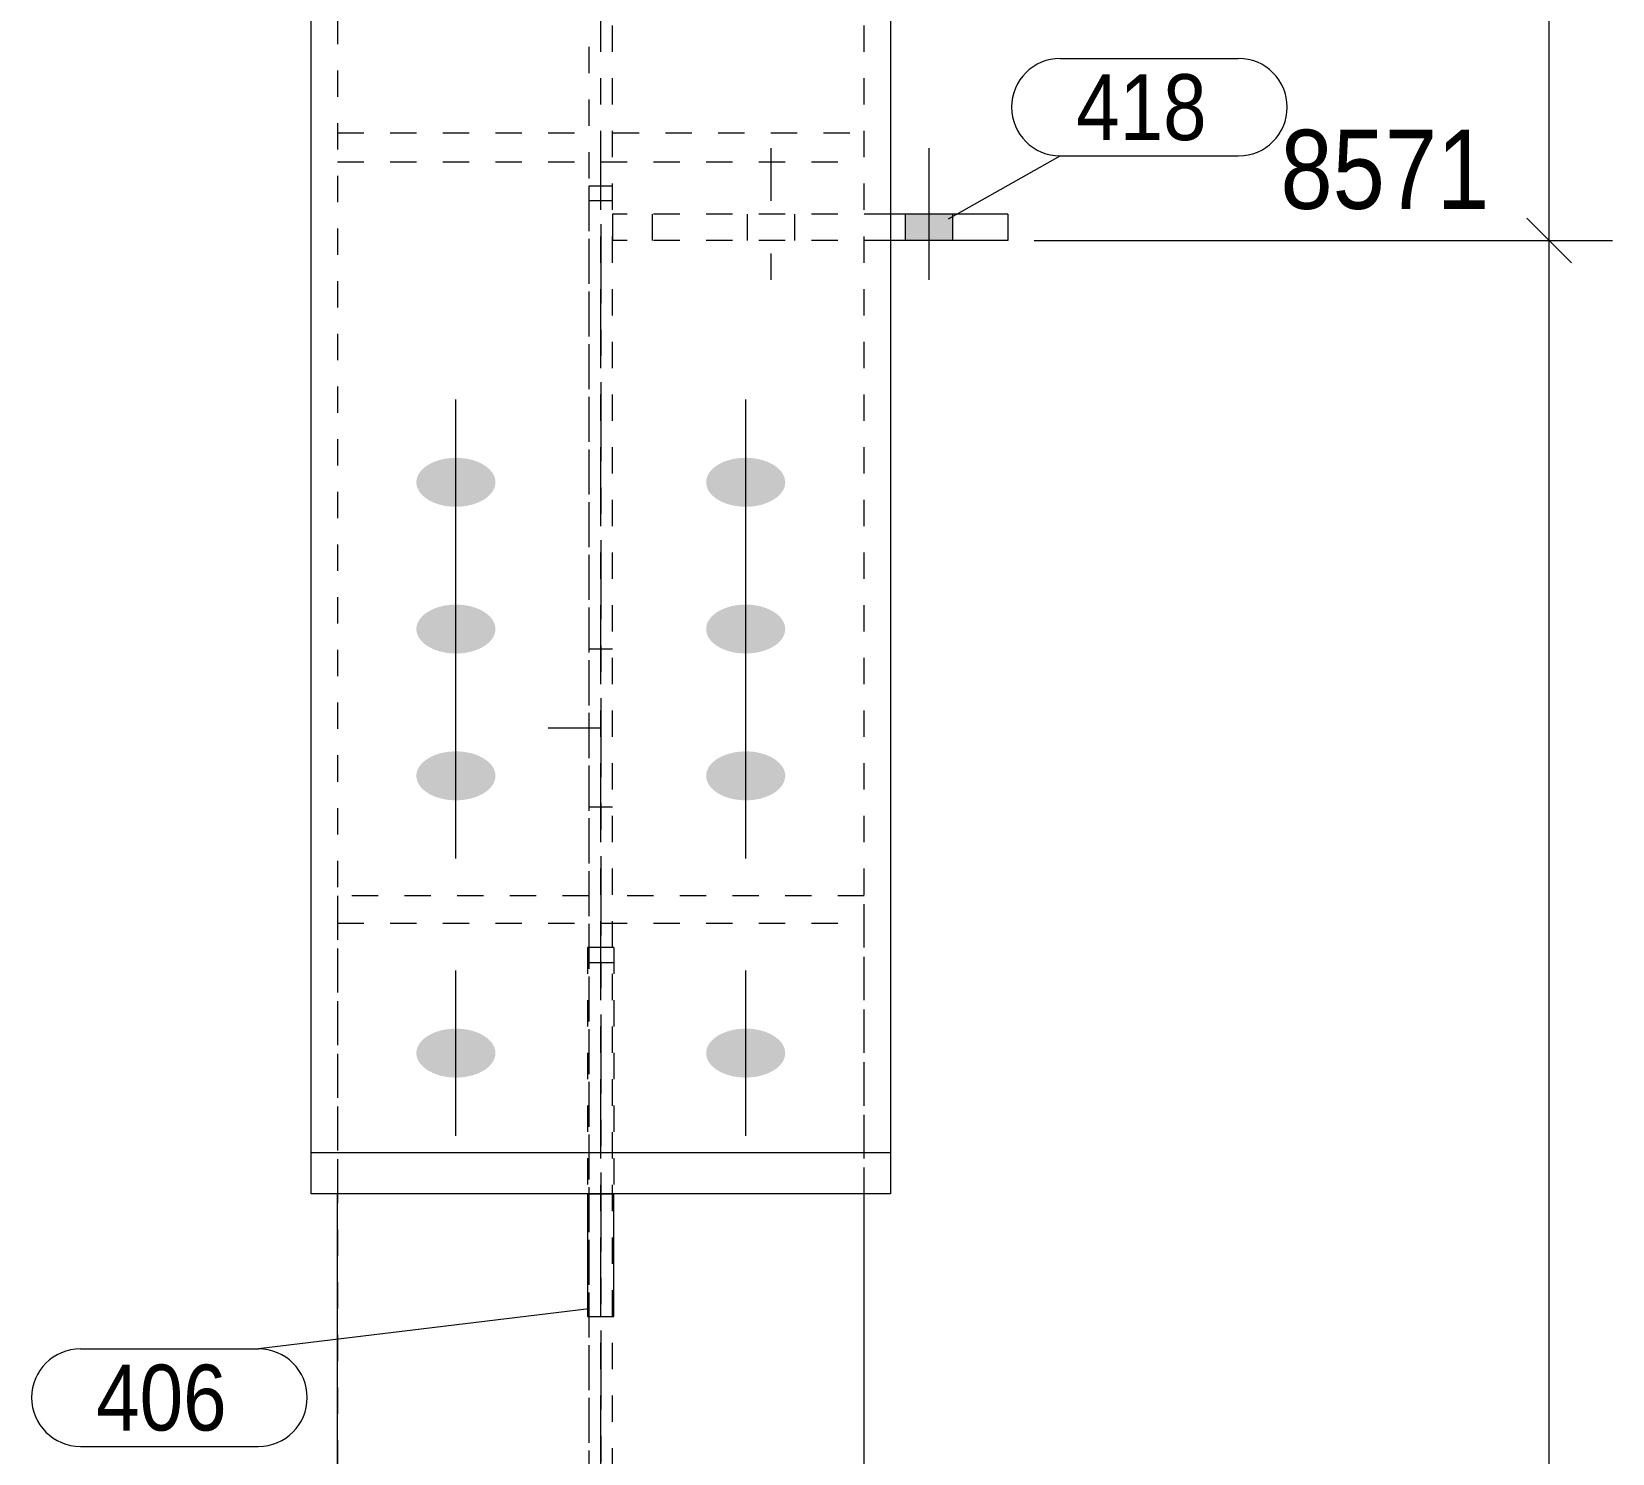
# Model space of a CAD drawing. Header units: millimetres. Extents: x 2 to 579, y 1 to 825.
# Drawn here: x 62.8 to 122.8, y 616.9 to 670.9 of the extents above; entities that cross this region are included whole.
import ezdxf

# ---------------------------------------------------------------- set-up
doc = ezdxf.new("R2010")
doc.units = ezdxf.units.MM
for name, pattern in [('XKITLINE00', [0]), ('XKITLINE01', [4, 1, -1, 1, -1]), ('XKITLINE02', [4, 2, -2]), ('XKITLINE03', [6, 3, -1, 1, -1])]:
    doc.linetypes.add(name, pattern=pattern)
for name, color, linetype, lineweight in [('Bolt', 3, 'Continuous', 0), ('Dimensions', 7, 'Continuous', 0), ('Part', 2, 'Continuous', 0), ('PartMark', 7, 'Continuous', 0)]:
    doc.layers.add(name, color=color, linetype=linetype, lineweight=lineweight)
doc.styles.add('ARIAL', font='ARIAL.TTF')

# ---------------------------------------------------------------- blocks, each defined once
blk = doc.blocks.new('*A26')
at = {"layer": 'Bolt', "color": 3, "linetype": 'XKITLINE02', "lineweight": 0}
for p, q in [((84, 647.464), (84.9, 647.464)), ((82.45, 644.464), (86.45, 644.464)), ((84, 641.464), (84.9, 641.464))]:
    blk.add_line(p, q, dxfattribs=at)
blk = doc.blocks.new('*A27')
at = {"layer": 'Bolt'}
for points in [[(78.913, 652.857), (78.876, 652.857), (78.84, 652.859), (78.803, 652.861), (78.766, 652.863), (78.73, 652.866), (78.694, 652.87), (78.657, 652.874), (78.621, 652.879), (78.586, 652.884), (78.55, 652.89), (78.515, 652.896), (78.479, 652.903), (78.445, 652.911), (78.41, 652.919), (78.376, 652.927), (78.342, 652.936), (78.309, 652.946), (78.276, 652.956), (78.243, 652.966), (78.211, 652.977), (78.179, 652.988), (78.148, 653), (78.117, 653.013), (78.086, 653.026), (78.056, 653.039), (78.027, 653.053), (77.998, 653.067), (77.97, 653.082), (77.943, 653.097), (77.916, 653.112), (77.889, 653.128), (77.864, 653.145), (77.839, 653.161), (77.814, 653.178), (77.79, 653.196), (77.767, 653.214), (77.745, 653.232), (77.724, 653.25), (77.703, 653.269), (77.683, 653.288), (77.663, 653.308), (77.645, 653.327), (77.627, 653.347), (77.61, 653.367), (77.594, 653.388), (77.579, 653.409), (77.564, 653.43), (77.551, 653.451), (77.538, 653.472), (77.526, 653.494), (77.515, 653.515), (77.504, 653.537), (77.495, 653.559), (77.486, 653.582), (77.479, 653.604), (77.472, 653.626), (77.466, 653.649), (77.461, 653.671), (77.457, 653.694), (77.454, 653.717), (77.452, 653.739), (77.45, 653.762), (77.45, 653.785), (77.45, 653.808), (77.452, 653.831), (77.454, 653.853), (77.457, 653.876), (77.461, 653.899), (77.466, 653.921), (77.472, 653.944), (77.479, 653.966), (77.486, 653.988), (77.495, 654.011), (77.504, 654.033), (77.515, 654.055), (77.526, 654.076), (77.538, 654.098), (77.551, 654.119), (77.564, 654.14), (77.579, 654.161), (77.594, 654.182), (77.61, 654.203), (77.627, 654.223), (77.645, 654.243), (77.663, 654.262), (77.683, 654.282), (77.703, 654.301), (77.724, 654.32), (77.745, 654.338), (77.767, 654.356), (77.79, 654.374), (77.814, 654.392), (77.839, 654.409), (77.864, 654.425), (77.889, 654.442), (77.916, 654.458), (77.943, 654.473), (77.97, 654.488), (77.998, 654.503), (78.027, 654.517), (78.056, 654.531), (78.086, 654.544), (78.117, 654.557), (78.148, 654.57), (78.179, 654.582), (78.211, 654.593), (78.243, 654.604), (78.276, 654.615), (78.309, 654.625), (78.342, 654.634), (78.376, 654.643), (78.41, 654.651), (78.445, 654.659), (78.479, 654.667), (78.515, 654.674), (78.55, 654.68), (78.586, 654.686), (78.621, 654.691), (78.657, 654.696), (78.694, 654.7), (78.73, 654.704), (78.766, 654.707), (78.803, 654.709), (78.84, 654.711), (78.876, 654.713), (78.913, 654.713), (78.95, 654.714), (78.987, 654.713), (79.024, 654.713), (79.06, 654.711), (79.097, 654.709), (79.134, 654.707), (79.17, 654.704), (79.206, 654.7), (79.243, 654.696), (79.279, 654.691), (79.314, 654.686), (79.35, 654.68), (79.385, 654.674), (79.421, 654.667), (79.455, 654.659), (79.49, 654.651), (79.524, 654.643), (79.558, 654.634), (79.591, 654.625), (79.624, 654.615), (79.657, 654.604), (79.689, 654.593), (79.721, 654.582), (79.752, 654.57), (79.783, 654.557), (79.814, 654.544), (79.844, 654.531), (79.873, 654.517), (79.902, 654.503), (79.93, 654.488), (79.957, 654.473), (79.984, 654.458), (80.011, 654.442), (80.036, 654.425), (80.061, 654.409), (80.086, 654.392), (80.11, 654.374), (80.133, 654.356), (80.155, 654.338), (80.176, 654.32), (80.197, 654.301), (80.217, 654.282), (80.237, 654.262), (80.255, 654.243), (80.273, 654.223), (80.29, 654.203), (80.306, 654.182), (80.321, 654.161), (80.336, 654.14), (80.349, 654.119), (80.362, 654.098), (80.374, 654.076), (80.385, 654.055), (80.396, 654.033), (80.405, 654.011), (80.414, 653.988), (80.421, 653.966), (80.428, 653.944), (80.434, 653.921), (80.439, 653.899), (80.443, 653.876), (80.446, 653.853), (80.448, 653.831), (80.45, 653.808), (80.45, 653.785), (80.45, 653.762), (80.448, 653.739), (80.446, 653.717), (80.443, 653.694), (80.439, 653.671), (80.434, 653.649), (80.428, 653.626), (80.421, 653.604), (80.414, 653.582), (80.405, 653.559), (80.396, 653.537), (80.385, 653.515), (80.374, 653.494), (80.362, 653.472), (80.349, 653.451), (80.336, 653.43), (80.321, 653.409), (80.306, 653.388), (80.29, 653.367), (80.273, 653.347), (80.255, 653.327), (80.237, 653.308), (80.217, 653.288), (80.197, 653.269), (80.176, 653.25), (80.155, 653.232), (80.133, 653.214), (80.11, 653.196), (80.086, 653.178), (80.061, 653.161), (80.036, 653.145), (80.011, 653.128), (79.984, 653.112), (79.957, 653.097), (79.93, 653.082), (79.902, 653.067), (79.873, 653.053), (79.844, 653.039), (79.814, 653.026), (79.783, 653.013), (79.752, 653), (79.721, 652.988), (79.689, 652.977), (79.657, 652.966), (79.624, 652.956), (79.591, 652.946), (79.558, 652.936), (79.524, 652.927), (79.49, 652.919), (79.455, 652.911), (79.421, 652.903), (79.385, 652.896), (79.35, 652.89), (79.314, 652.884), (79.279, 652.879), (79.243, 652.874), (79.206, 652.87), (79.17, 652.866), (79.134, 652.863), (79.097, 652.861), (79.06, 652.859), (79.024, 652.857), (78.987, 652.857), (78.95, 652.856)], [(89.913, 652.857), (89.876, 652.857), (89.84, 652.859), (89.803, 652.861), (89.766, 652.863), (89.73, 652.866), (89.694, 652.87), (89.657, 652.874), (89.621, 652.879), (89.586, 652.884), (89.55, 652.89), (89.515, 652.896), (89.479, 652.903), (89.445, 652.911), (89.41, 652.919), (89.376, 652.927), (89.342, 652.936), (89.309, 652.946), (89.276, 652.956), (89.243, 652.966), (89.211, 652.977), (89.179, 652.988), (89.148, 653), (89.117, 653.013), (89.086, 653.026), (89.056, 653.039), (89.027, 653.053), (88.998, 653.067), (88.97, 653.082), (88.943, 653.097), (88.916, 653.112), (88.889, 653.128), (88.864, 653.145), (88.839, 653.161), (88.814, 653.178), (88.79, 653.196), (88.767, 653.214), (88.745, 653.232), (88.724, 653.25), (88.703, 653.269), (88.683, 653.288), (88.663, 653.308), (88.645, 653.327), (88.627, 653.347), (88.61, 653.367), (88.594, 653.388), (88.579, 653.409), (88.564, 653.43), (88.551, 653.451), (88.538, 653.472), (88.526, 653.494), (88.515, 653.515), (88.504, 653.537), (88.495, 653.559), (88.486, 653.582), (88.479, 653.604), (88.472, 653.626), (88.466, 653.649), (88.461, 653.671), (88.457, 653.694), (88.454, 653.717), (88.452, 653.739), (88.45, 653.762), (88.45, 653.785), (88.45, 653.808), (88.452, 653.831), (88.454, 653.853), (88.457, 653.876), (88.461, 653.899), (88.466, 653.921), (88.472, 653.944), (88.479, 653.966), (88.486, 653.988), (88.495, 654.011), (88.504, 654.033), (88.515, 654.055), (88.526, 654.076), (88.538, 654.098), (88.551, 654.119), (88.564, 654.14), (88.579, 654.161), (88.594, 654.182), (88.61, 654.203), (88.627, 654.223), (88.645, 654.243), (88.663, 654.262), (88.683, 654.282), (88.703, 654.301), (88.724, 654.32), (88.745, 654.338), (88.767, 654.356), (88.79, 654.374), (88.814, 654.392), (88.839, 654.409), (88.864, 654.425), (88.889, 654.442), (88.916, 654.458), (88.943, 654.473), (88.97, 654.488), (88.998, 654.503), (89.027, 654.517), (89.056, 654.531), (89.086, 654.544), (89.117, 654.557), (89.148, 654.57), (89.179, 654.582), (89.211, 654.593), (89.243, 654.604), (89.276, 654.615), (89.309, 654.625), (89.342, 654.634), (89.376, 654.643), (89.41, 654.651), (89.445, 654.659), (89.479, 654.667), (89.515, 654.674), (89.55, 654.68), (89.586, 654.686), (89.621, 654.691), (89.657, 654.696), (89.694, 654.7), (89.73, 654.704), (89.766, 654.707), (89.803, 654.709), (89.84, 654.711), (89.876, 654.713), (89.913, 654.713), (89.95, 654.714), (89.987, 654.713), (90.024, 654.713), (90.06, 654.711), (90.097, 654.709), (90.134, 654.707), (90.17, 654.704), (90.206, 654.7), (90.243, 654.696), (90.279, 654.691), (90.314, 654.686), (90.35, 654.68), (90.385, 654.674), (90.421, 654.667), (90.455, 654.659), (90.49, 654.651), (90.524, 654.643), (90.558, 654.634), (90.591, 654.625), (90.624, 654.615), (90.657, 654.604), (90.689, 654.593), (90.721, 654.582), (90.752, 654.57), (90.783, 654.557), (90.814, 654.544), (90.844, 654.531), (90.873, 654.517), (90.902, 654.503), (90.93, 654.488), (90.957, 654.473), (90.984, 654.458), (91.011, 654.442), (91.036, 654.425), (91.061, 654.409), (91.086, 654.392), (91.11, 654.374), (91.133, 654.356), (91.155, 654.338), (91.176, 654.32), (91.197, 654.301), (91.217, 654.282), (91.237, 654.262), (91.255, 654.243), (91.273, 654.223), (91.29, 654.203), (91.306, 654.182), (91.321, 654.161), (91.336, 654.14), (91.349, 654.119), (91.362, 654.098), (91.374, 654.076), (91.385, 654.055), (91.396, 654.033), (91.405, 654.011), (91.414, 653.988), (91.421, 653.966), (91.428, 653.944), (91.434, 653.921), (91.439, 653.899), (91.443, 653.876), (91.446, 653.853), (91.448, 653.831), (91.45, 653.808), (91.45, 653.785), (91.45, 653.762), (91.448, 653.739), (91.446, 653.717), (91.443, 653.694), (91.439, 653.671), (91.434, 653.649), (91.428, 653.626), (91.421, 653.604), (91.414, 653.582), (91.405, 653.559), (91.396, 653.537), (91.385, 653.515), (91.374, 653.494), (91.362, 653.472), (91.349, 653.451), (91.336, 653.43), (91.321, 653.409), (91.306, 653.388), (91.29, 653.367), (91.273, 653.347), (91.255, 653.327), (91.237, 653.308), (91.217, 653.288), (91.197, 653.269), (91.176, 653.25), (91.155, 653.232), (91.133, 653.214), (91.11, 653.196), (91.086, 653.178), (91.061, 653.161), (91.036, 653.145), (91.011, 653.128), (90.984, 653.112), (90.957, 653.097), (90.93, 653.082), (90.902, 653.067), (90.873, 653.053), (90.844, 653.039), (90.814, 653.026), (90.783, 653.013), (90.752, 653), (90.721, 652.988), (90.689, 652.977), (90.657, 652.966), (90.624, 652.956), (90.591, 652.946), (90.558, 652.936), (90.524, 652.927), (90.49, 652.919), (90.455, 652.911), (90.421, 652.903), (90.385, 652.896), (90.35, 652.89), (90.314, 652.884), (90.279, 652.879), (90.243, 652.874), (90.206, 652.87), (90.17, 652.866), (90.134, 652.863), (90.097, 652.861), (90.06, 652.859), (90.024, 652.857), (89.987, 652.857), (89.95, 652.856)], [(78.913, 647.285), (78.876, 647.286), (78.84, 647.287), (78.803, 647.289), (78.766, 647.291), (78.73, 647.295), (78.694, 647.298), (78.657, 647.302), (78.621, 647.307), (78.586, 647.312), (78.55, 647.318), (78.515, 647.324), (78.479, 647.331), (78.445, 647.339), (78.41, 647.347), (78.376, 647.355), (78.342, 647.364), (78.309, 647.374), (78.276, 647.384), (78.243, 647.394), (78.211, 647.405), (78.179, 647.417), (78.148, 647.429), (78.117, 647.441), (78.086, 647.454), (78.056, 647.467), (78.027, 647.481), (77.998, 647.495), (77.97, 647.51), (77.943, 647.525), (77.916, 647.541), (77.889, 647.556), (77.864, 647.573), (77.839, 647.59), (77.814, 647.607), (77.79, 647.624), (77.767, 647.642), (77.745, 647.66), (77.724, 647.678), (77.703, 647.697), (77.683, 647.716), (77.663, 647.736), (77.645, 647.755), (77.627, 647.775), (77.61, 647.796), (77.594, 647.816), (77.579, 647.837), (77.564, 647.858), (77.551, 647.879), (77.538, 647.9), (77.526, 647.922), (77.515, 647.944), (77.504, 647.965), (77.495, 647.988), (77.486, 648.01), (77.479, 648.032), (77.472, 648.054), (77.466, 648.077), (77.461, 648.099), (77.457, 648.122), (77.454, 648.145), (77.452, 648.168), (77.45, 648.19), (77.45, 648.213), (77.45, 648.236), (77.452, 648.259), (77.454, 648.281), (77.457, 648.304), (77.461, 648.327), (77.466, 648.349), (77.472, 648.372), (77.479, 648.394), (77.486, 648.417), (77.495, 648.439), (77.504, 648.461), (77.515, 648.483), (77.526, 648.504), (77.538, 648.526), (77.551, 648.547), (77.564, 648.569), (77.579, 648.589), (77.594, 648.61), (77.61, 648.631), (77.627, 648.651), (77.645, 648.671), (77.663, 648.691), (77.683, 648.71), (77.703, 648.729), (77.724, 648.748), (77.745, 648.766), (77.767, 648.784), (77.79, 648.802), (77.814, 648.82), (77.839, 648.837), (77.864, 648.853), (77.889, 648.87), (77.916, 648.886), (77.943, 648.901), (77.97, 648.916), (77.998, 648.931), (78.027, 648.945), (78.056, 648.959), (78.086, 648.972), (78.117, 648.985), (78.148, 648.998), (78.179, 649.01), (78.211, 649.021), (78.243, 649.032), (78.276, 649.043), (78.309, 649.053), (78.342, 649.062), (78.376, 649.071), (78.41, 649.08), (78.445, 649.088), (78.479, 649.095), (78.515, 649.102), (78.55, 649.108), (78.586, 649.114), (78.621, 649.119), (78.657, 649.124), (78.694, 649.128), (78.73, 649.132), (78.766, 649.135), (78.803, 649.137), (78.84, 649.139), (78.876, 649.141), (78.913, 649.142), (78.95, 649.142), (78.987, 649.142), (79.024, 649.141), (79.06, 649.139), (79.097, 649.137), (79.134, 649.135), (79.17, 649.132), (79.206, 649.128), (79.243, 649.124), (79.279, 649.119), (79.314, 649.114), (79.35, 649.108), (79.385, 649.102), (79.421, 649.095), (79.455, 649.088), (79.49, 649.08), (79.524, 649.071), (79.558, 649.062), (79.591, 649.053), (79.624, 649.043), (79.657, 649.032), (79.689, 649.021), (79.721, 649.01), (79.752, 648.998), (79.783, 648.985), (79.814, 648.972), (79.844, 648.959), (79.873, 648.945), (79.902, 648.931), (79.93, 648.916), (79.957, 648.901), (79.984, 648.886), (80.011, 648.87), (80.036, 648.853), (80.061, 648.837), (80.086, 648.82), (80.11, 648.802), (80.133, 648.784), (80.155, 648.766), (80.176, 648.748), (80.197, 648.729), (80.217, 648.71), (80.237, 648.691), (80.255, 648.671), (80.273, 648.651), (80.29, 648.631), (80.306, 648.61), (80.321, 648.589), (80.336, 648.569), (80.349, 648.547), (80.362, 648.526), (80.374, 648.504), (80.385, 648.483), (80.396, 648.461), (80.405, 648.439), (80.414, 648.417), (80.421, 648.394), (80.428, 648.372), (80.434, 648.349), (80.439, 648.327), (80.443, 648.304), (80.446, 648.281), (80.448, 648.259), (80.45, 648.236), (80.45, 648.213), (80.45, 648.19), (80.448, 648.168), (80.446, 648.145), (80.443, 648.122), (80.439, 648.099), (80.434, 648.077), (80.428, 648.054), (80.421, 648.032), (80.414, 648.01), (80.405, 647.988), (80.396, 647.965), (80.385, 647.944), (80.374, 647.922), (80.362, 647.9), (80.349, 647.879), (80.336, 647.858), (80.321, 647.837), (80.306, 647.816), (80.29, 647.796), (80.273, 647.775), (80.255, 647.755), (80.237, 647.736), (80.217, 647.716), (80.197, 647.697), (80.176, 647.678), (80.155, 647.66), (80.133, 647.642), (80.11, 647.624), (80.086, 647.607), (80.061, 647.59), (80.036, 647.573), (80.011, 647.556), (79.984, 647.541), (79.957, 647.525), (79.93, 647.51), (79.902, 647.495), (79.873, 647.481), (79.844, 647.467), (79.814, 647.454), (79.783, 647.441), (79.752, 647.429), (79.721, 647.417), (79.689, 647.405), (79.657, 647.394), (79.624, 647.384), (79.591, 647.374), (79.558, 647.364), (79.524, 647.355), (79.49, 647.347), (79.455, 647.339), (79.421, 647.331), (79.385, 647.324), (79.35, 647.318), (79.314, 647.312), (79.279, 647.307), (79.243, 647.302), (79.206, 647.298), (79.17, 647.295), (79.134, 647.291), (79.097, 647.289), (79.06, 647.287), (79.024, 647.286), (78.987, 647.285), (78.95, 647.284)], [(89.913, 647.285), (89.876, 647.286), (89.84, 647.287), (89.803, 647.289), (89.766, 647.291), (89.73, 647.295), (89.694, 647.298), (89.657, 647.302), (89.621, 647.307), (89.586, 647.312), (89.55, 647.318), (89.515, 647.324), (89.479, 647.331), (89.445, 647.339), (89.41, 647.347), (89.376, 647.355), (89.342, 647.364), (89.309, 647.374), (89.276, 647.384), (89.243, 647.394), (89.211, 647.405), (89.179, 647.417), (89.148, 647.429), (89.117, 647.441), (89.086, 647.454), (89.056, 647.467), (89.027, 647.481), (88.998, 647.495), (88.97, 647.51), (88.943, 647.525), (88.916, 647.541), (88.889, 647.556), (88.864, 647.573), (88.839, 647.59), (88.814, 647.607), (88.79, 647.624), (88.767, 647.642), (88.745, 647.66), (88.724, 647.678), (88.703, 647.697), (88.683, 647.716), (88.663, 647.736), (88.645, 647.755), (88.627, 647.775), (88.61, 647.796), (88.594, 647.816), (88.579, 647.837), (88.564, 647.858), (88.551, 647.879), (88.538, 647.9), (88.526, 647.922), (88.515, 647.944), (88.504, 647.965), (88.495, 647.988), (88.486, 648.01), (88.479, 648.032), (88.472, 648.054), (88.466, 648.077), (88.461, 648.099), (88.457, 648.122), (88.454, 648.145), (88.452, 648.168), (88.45, 648.19), (88.45, 648.213), (88.45, 648.236), (88.452, 648.259), (88.454, 648.281), (88.457, 648.304), (88.461, 648.327), (88.466, 648.349), (88.472, 648.372), (88.479, 648.394), (88.486, 648.417), (88.495, 648.439), (88.504, 648.461), (88.515, 648.483), (88.526, 648.504), (88.538, 648.526), (88.551, 648.547), (88.564, 648.569), (88.579, 648.589), (88.594, 648.61), (88.61, 648.631), (88.627, 648.651), (88.645, 648.671), (88.663, 648.691), (88.683, 648.71), (88.703, 648.729), (88.724, 648.748), (88.745, 648.766), (88.767, 648.784), (88.79, 648.802), (88.814, 648.82), (88.839, 648.837), (88.864, 648.853), (88.889, 648.87), (88.916, 648.886), (88.943, 648.901), (88.97, 648.916), (88.998, 648.931), (89.027, 648.945), (89.056, 648.959), (89.086, 648.972), (89.117, 648.985), (89.148, 648.998), (89.179, 649.01), (89.211, 649.021), (89.243, 649.032), (89.276, 649.043), (89.309, 649.053), (89.342, 649.062), (89.376, 649.071), (89.41, 649.08), (89.445, 649.088), (89.479, 649.095), (89.515, 649.102), (89.55, 649.108), (89.586, 649.114), (89.621, 649.119), (89.657, 649.124), (89.694, 649.128), (89.73, 649.132), (89.766, 649.135), (89.803, 649.137), (89.84, 649.139), (89.876, 649.141), (89.913, 649.142), (89.95, 649.142), (89.987, 649.142), (90.024, 649.141), (90.06, 649.139), (90.097, 649.137), (90.134, 649.135), (90.17, 649.132), (90.206, 649.128), (90.243, 649.124), (90.279, 649.119), (90.314, 649.114), (90.35, 649.108), (90.385, 649.102), (90.421, 649.095), (90.455, 649.088), (90.49, 649.08), (90.524, 649.071), (90.558, 649.062), (90.591, 649.053), (90.624, 649.043), (90.657, 649.032), (90.689, 649.021), (90.721, 649.01), (90.752, 648.998), (90.783, 648.985), (90.814, 648.972), (90.844, 648.959), (90.873, 648.945), (90.902, 648.931), (90.93, 648.916), (90.957, 648.901), (90.984, 648.886), (91.011, 648.87), (91.036, 648.853), (91.061, 648.837), (91.086, 648.82), (91.11, 648.802), (91.133, 648.784), (91.155, 648.766), (91.176, 648.748), (91.197, 648.729), (91.217, 648.71), (91.237, 648.691), (91.255, 648.671), (91.273, 648.651), (91.29, 648.631), (91.306, 648.61), (91.321, 648.589), (91.336, 648.569), (91.349, 648.547), (91.362, 648.526), (91.374, 648.504), (91.385, 648.483), (91.396, 648.461), (91.405, 648.439), (91.414, 648.417), (91.421, 648.394), (91.428, 648.372), (91.434, 648.349), (91.439, 648.327), (91.443, 648.304), (91.446, 648.281), (91.448, 648.259), (91.45, 648.236), (91.45, 648.213), (91.45, 648.19), (91.448, 648.168), (91.446, 648.145), (91.443, 648.122), (91.439, 648.099), (91.434, 648.077), (91.428, 648.054), (91.421, 648.032), (91.414, 648.01), (91.405, 647.988), (91.396, 647.965), (91.385, 647.944), (91.374, 647.922), (91.362, 647.9), (91.349, 647.879), (91.336, 647.858), (91.321, 647.837), (91.306, 647.816), (91.29, 647.796), (91.273, 647.775), (91.255, 647.755), (91.237, 647.736), (91.217, 647.716), (91.197, 647.697), (91.176, 647.678), (91.155, 647.66), (91.133, 647.642), (91.11, 647.624), (91.086, 647.607), (91.061, 647.59), (91.036, 647.573), (91.011, 647.556), (90.984, 647.541), (90.957, 647.525), (90.93, 647.51), (90.902, 647.495), (90.873, 647.481), (90.844, 647.467), (90.814, 647.454), (90.783, 647.441), (90.752, 647.429), (90.721, 647.417), (90.689, 647.405), (90.657, 647.394), (90.624, 647.384), (90.591, 647.374), (90.558, 647.364), (90.524, 647.355), (90.49, 647.347), (90.455, 647.339), (90.421, 647.331), (90.385, 647.324), (90.35, 647.318), (90.314, 647.312), (90.279, 647.307), (90.243, 647.302), (90.206, 647.298), (90.17, 647.295), (90.134, 647.291), (90.097, 647.289), (90.06, 647.287), (90.024, 647.286), (89.987, 647.285), (89.95, 647.284)], [(78.913, 641.713), (78.876, 641.714), (78.84, 641.715), (78.803, 641.717), (78.766, 641.72), (78.73, 641.723), (78.694, 641.726), (78.657, 641.73), (78.621, 641.735), (78.586, 641.74), (78.55, 641.746), (78.515, 641.753), (78.479, 641.759), (78.445, 641.767), (78.41, 641.775), (78.376, 641.783), (78.342, 641.792), (78.309, 641.802), (78.276, 641.812), (78.243, 641.822), (78.211, 641.833), (78.179, 641.845), (78.148, 641.857), (78.117, 641.869), (78.086, 641.882), (78.056, 641.895), (78.027, 641.909), (77.998, 641.923), (77.97, 641.938), (77.943, 641.953), (77.916, 641.969), (77.889, 641.985), (77.864, 642.001), (77.839, 642.018), (77.814, 642.035), (77.79, 642.052), (77.767, 642.07), (77.745, 642.088), (77.724, 642.107), (77.703, 642.125), (77.683, 642.144), (77.663, 642.164), (77.645, 642.184), (77.627, 642.204), (77.61, 642.224), (77.594, 642.244), (77.579, 642.265), (77.564, 642.286), (77.551, 642.307), (77.538, 642.328), (77.526, 642.35), (77.515, 642.372), (77.504, 642.394), (77.495, 642.416), (77.486, 642.438), (77.479, 642.46), (77.472, 642.483), (77.466, 642.505), (77.461, 642.528), (77.457, 642.55), (77.454, 642.573), (77.452, 642.596), (77.45, 642.618), (77.45, 642.641), (77.45, 642.664), (77.452, 642.687), (77.454, 642.71), (77.457, 642.732), (77.461, 642.755), (77.466, 642.778), (77.472, 642.8), (77.479, 642.822), (77.486, 642.845), (77.495, 642.867), (77.504, 642.889), (77.515, 642.911), (77.526, 642.933), (77.538, 642.954), (77.551, 642.975), (77.564, 642.997), (77.579, 643.018), (77.594, 643.038), (77.61, 643.059), (77.627, 643.079), (77.645, 643.099), (77.663, 643.119), (77.683, 643.138), (77.703, 643.157), (77.724, 643.176), (77.745, 643.194), (77.767, 643.213), (77.79, 643.23), (77.814, 643.248), (77.839, 643.265), (77.864, 643.282), (77.889, 643.298), (77.916, 643.314), (77.943, 643.329), (77.97, 643.344), (77.998, 643.359), (78.027, 643.373), (78.056, 643.387), (78.086, 643.401), (78.117, 643.413), (78.148, 643.426), (78.179, 643.438), (78.211, 643.449), (78.243, 643.46), (78.276, 643.471), (78.309, 643.481), (78.342, 643.49), (78.376, 643.499), (78.41, 643.508), (78.445, 643.516), (78.479, 643.523), (78.515, 643.53), (78.55, 643.536), (78.586, 643.542), (78.621, 643.547), (78.657, 643.552), (78.694, 643.556), (78.73, 643.56), (78.766, 643.563), (78.803, 643.565), (78.84, 643.567), (78.876, 643.569), (78.913, 643.57), (78.95, 643.57), (78.987, 643.57), (79.024, 643.569), (79.06, 643.567), (79.097, 643.565), (79.134, 643.563), (79.17, 643.56), (79.206, 643.556), (79.243, 643.552), (79.279, 643.547), (79.314, 643.542), (79.35, 643.536), (79.385, 643.53), (79.421, 643.523), (79.455, 643.516), (79.49, 643.508), (79.524, 643.499), (79.558, 643.49), (79.591, 643.481), (79.624, 643.471), (79.657, 643.46), (79.689, 643.449), (79.721, 643.438), (79.752, 643.426), (79.783, 643.413), (79.814, 643.401), (79.844, 643.387), (79.873, 643.373), (79.902, 643.359), (79.93, 643.344), (79.957, 643.329), (79.984, 643.314), (80.011, 643.298), (80.036, 643.282), (80.061, 643.265), (80.086, 643.248), (80.11, 643.23), (80.133, 643.213), (80.155, 643.194), (80.176, 643.176), (80.197, 643.157), (80.217, 643.138), (80.237, 643.119), (80.255, 643.099), (80.273, 643.079), (80.29, 643.059), (80.306, 643.038), (80.321, 643.018), (80.336, 642.997), (80.349, 642.975), (80.362, 642.954), (80.374, 642.933), (80.385, 642.911), (80.396, 642.889), (80.405, 642.867), (80.414, 642.845), (80.421, 642.822), (80.428, 642.8), (80.434, 642.778), (80.439, 642.755), (80.443, 642.732), (80.446, 642.71), (80.448, 642.687), (80.45, 642.664), (80.45, 642.641), (80.45, 642.618), (80.448, 642.596), (80.446, 642.573), (80.443, 642.55), (80.439, 642.528), (80.434, 642.505), (80.428, 642.483), (80.421, 642.46), (80.414, 642.438), (80.405, 642.416), (80.396, 642.394), (80.385, 642.372), (80.374, 642.35), (80.362, 642.328), (80.349, 642.307), (80.336, 642.286), (80.321, 642.265), (80.306, 642.244), (80.29, 642.224), (80.273, 642.204), (80.255, 642.184), (80.237, 642.164), (80.217, 642.144), (80.197, 642.125), (80.176, 642.107), (80.155, 642.088), (80.133, 642.07), (80.11, 642.052), (80.086, 642.035), (80.061, 642.018), (80.036, 642.001), (80.011, 641.985), (79.984, 641.969), (79.957, 641.953), (79.93, 641.938), (79.902, 641.923), (79.873, 641.909), (79.844, 641.895), (79.814, 641.882), (79.783, 641.869), (79.752, 641.857), (79.721, 641.845), (79.689, 641.833), (79.657, 641.822), (79.624, 641.812), (79.591, 641.802), (79.558, 641.792), (79.524, 641.783), (79.49, 641.775), (79.455, 641.767), (79.421, 641.759), (79.385, 641.753), (79.35, 641.746), (79.314, 641.74), (79.279, 641.735), (79.243, 641.73), (79.206, 641.726), (79.17, 641.723), (79.134, 641.72), (79.097, 641.717), (79.06, 641.715), (79.024, 641.714), (78.987, 641.713), (78.95, 641.713)], [(89.913, 641.713), (89.876, 641.714), (89.84, 641.715), (89.803, 641.717), (89.766, 641.72), (89.73, 641.723), (89.694, 641.726), (89.657, 641.73), (89.621, 641.735), (89.586, 641.74), (89.55, 641.746), (89.515, 641.753), (89.479, 641.759), (89.445, 641.767), (89.41, 641.775), (89.376, 641.783), (89.342, 641.792), (89.309, 641.802), (89.276, 641.812), (89.243, 641.822), (89.211, 641.833), (89.179, 641.845), (89.148, 641.857), (89.117, 641.869), (89.086, 641.882), (89.056, 641.895), (89.027, 641.909), (88.998, 641.923), (88.97, 641.938), (88.943, 641.953), (88.916, 641.969), (88.889, 641.985), (88.864, 642.001), (88.839, 642.018), (88.814, 642.035), (88.79, 642.052), (88.767, 642.07), (88.745, 642.088), (88.724, 642.107), (88.703, 642.125), (88.683, 642.144), (88.663, 642.164), (88.645, 642.184), (88.627, 642.204), (88.61, 642.224), (88.594, 642.244), (88.579, 642.265), (88.564, 642.286), (88.551, 642.307), (88.538, 642.328), (88.526, 642.35), (88.515, 642.372), (88.504, 642.394), (88.495, 642.416), (88.486, 642.438), (88.479, 642.46), (88.472, 642.483), (88.466, 642.505), (88.461, 642.528), (88.457, 642.55), (88.454, 642.573), (88.452, 642.596), (88.45, 642.618), (88.45, 642.641), (88.45, 642.664), (88.452, 642.687), (88.454, 642.71), (88.457, 642.732), (88.461, 642.755), (88.466, 642.778), (88.472, 642.8), (88.479, 642.822), (88.486, 642.845), (88.495, 642.867), (88.504, 642.889), (88.515, 642.911), (88.526, 642.933), (88.538, 642.954), (88.551, 642.975), (88.564, 642.997), (88.579, 643.018), (88.594, 643.038), (88.61, 643.059), (88.627, 643.079), (88.645, 643.099), (88.663, 643.119), (88.683, 643.138), (88.703, 643.157), (88.724, 643.176), (88.745, 643.194), (88.767, 643.213), (88.79, 643.23), (88.814, 643.248), (88.839, 643.265), (88.864, 643.282), (88.889, 643.298), (88.916, 643.314), (88.943, 643.329), (88.97, 643.344), (88.998, 643.359), (89.027, 643.373), (89.056, 643.387), (89.086, 643.401), (89.117, 643.413), (89.148, 643.426), (89.179, 643.438), (89.211, 643.449), (89.243, 643.46), (89.276, 643.471), (89.309, 643.481), (89.342, 643.49), (89.376, 643.499), (89.41, 643.508), (89.445, 643.516), (89.479, 643.523), (89.515, 643.53), (89.55, 643.536), (89.586, 643.542), (89.621, 643.547), (89.657, 643.552), (89.694, 643.556), (89.73, 643.56), (89.766, 643.563), (89.803, 643.565), (89.84, 643.567), (89.876, 643.569), (89.913, 643.57), (89.95, 643.57), (89.987, 643.57), (90.024, 643.569), (90.06, 643.567), (90.097, 643.565), (90.134, 643.563), (90.17, 643.56), (90.206, 643.556), (90.243, 643.552), (90.279, 643.547), (90.314, 643.542), (90.35, 643.536), (90.385, 643.53), (90.421, 643.523), (90.455, 643.516), (90.49, 643.508), (90.524, 643.499), (90.558, 643.49), (90.591, 643.481), (90.624, 643.471), (90.657, 643.46), (90.689, 643.449), (90.721, 643.438), (90.752, 643.426), (90.783, 643.413), (90.814, 643.401), (90.844, 643.387), (90.873, 643.373), (90.902, 643.359), (90.93, 643.344), (90.957, 643.329), (90.984, 643.314), (91.011, 643.298), (91.036, 643.282), (91.061, 643.265), (91.086, 643.248), (91.11, 643.23), (91.133, 643.213), (91.155, 643.194), (91.176, 643.176), (91.197, 643.157), (91.217, 643.138), (91.237, 643.119), (91.255, 643.099), (91.273, 643.079), (91.29, 643.059), (91.306, 643.038), (91.321, 643.018), (91.336, 642.997), (91.349, 642.975), (91.362, 642.954), (91.374, 642.933), (91.385, 642.911), (91.396, 642.889), (91.405, 642.867), (91.414, 642.845), (91.421, 642.822), (91.428, 642.8), (91.434, 642.778), (91.439, 642.755), (91.443, 642.732), (91.446, 642.71), (91.448, 642.687), (91.45, 642.664), (91.45, 642.641), (91.45, 642.618), (91.448, 642.596), (91.446, 642.573), (91.443, 642.55), (91.439, 642.528), (91.434, 642.505), (91.428, 642.483), (91.421, 642.46), (91.414, 642.438), (91.405, 642.416), (91.396, 642.394), (91.385, 642.372), (91.374, 642.35), (91.362, 642.328), (91.349, 642.307), (91.336, 642.286), (91.321, 642.265), (91.306, 642.244), (91.29, 642.224), (91.273, 642.204), (91.255, 642.184), (91.237, 642.164), (91.217, 642.144), (91.197, 642.125), (91.176, 642.107), (91.155, 642.088), (91.133, 642.07), (91.11, 642.052), (91.086, 642.035), (91.061, 642.018), (91.036, 642.001), (91.011, 641.985), (90.984, 641.969), (90.957, 641.953), (90.93, 641.938), (90.902, 641.923), (90.873, 641.909), (90.844, 641.895), (90.814, 641.882), (90.783, 641.869), (90.752, 641.857), (90.721, 641.845), (90.689, 641.833), (90.657, 641.822), (90.624, 641.812), (90.591, 641.802), (90.558, 641.792), (90.524, 641.783), (90.49, 641.775), (90.455, 641.767), (90.421, 641.759), (90.385, 641.753), (90.35, 641.746), (90.314, 641.74), (90.279, 641.735), (90.243, 641.73), (90.206, 641.726), (90.17, 641.723), (90.134, 641.72), (90.097, 641.717), (90.06, 641.715), (90.024, 641.714), (89.987, 641.713), (89.95, 641.713)], [(78.913, 631.188), (78.876, 631.189), (78.84, 631.19), (78.803, 631.192), (78.766, 631.195), (78.73, 631.198), (78.694, 631.202), (78.657, 631.206), (78.621, 631.211), (78.586, 631.216), (78.55, 631.222), (78.515, 631.228), (78.479, 631.235), (78.445, 631.242), (78.41, 631.25), (78.376, 631.259), (78.342, 631.268), (78.309, 631.277), (78.276, 631.287), (78.243, 631.298), (78.211, 631.309), (78.179, 631.32), (78.148, 631.332), (78.117, 631.344), (78.086, 631.357), (78.056, 631.371), (78.027, 631.385), (77.998, 631.399), (77.97, 631.413), (77.943, 631.429), (77.916, 631.444), (77.889, 631.46), (77.864, 631.476), (77.839, 631.493), (77.814, 631.51), (77.79, 631.527), (77.767, 631.545), (77.745, 631.563), (77.724, 631.582), (77.703, 631.601), (77.683, 631.62), (77.663, 631.639), (77.645, 631.659), (77.627, 631.679), (77.61, 631.699), (77.594, 631.72), (77.579, 631.74), (77.564, 631.761), (77.551, 631.782), (77.538, 631.804), (77.526, 631.825), (77.515, 631.847), (77.504, 631.869), (77.495, 631.891), (77.486, 631.913), (77.479, 631.935), (77.472, 631.958), (77.466, 631.98), (77.461, 632.003), (77.457, 632.026), (77.454, 632.048), (77.452, 632.071), (77.45, 632.094), (77.45, 632.117), (77.45, 632.139), (77.452, 632.162), (77.454, 632.185), (77.457, 632.208), (77.461, 632.23), (77.466, 632.253), (77.472, 632.275), (77.479, 632.298), (77.486, 632.32), (77.495, 632.342), (77.504, 632.364), (77.515, 632.386), (77.526, 632.408), (77.538, 632.429), (77.551, 632.451), (77.564, 632.472), (77.579, 632.493), (77.594, 632.514), (77.61, 632.534), (77.627, 632.554), (77.645, 632.574), (77.663, 632.594), (77.683, 632.613), (77.703, 632.633), (77.724, 632.651), (77.745, 632.67), (77.767, 632.688), (77.79, 632.706), (77.814, 632.723), (77.839, 632.74), (77.864, 632.757), (77.889, 632.773), (77.916, 632.789), (77.943, 632.805), (77.97, 632.82), (77.998, 632.834), (78.027, 632.849), (78.056, 632.863), (78.086, 632.876), (78.117, 632.889), (78.148, 632.901), (78.179, 632.913), (78.211, 632.925), (78.243, 632.936), (78.276, 632.946), (78.309, 632.956), (78.342, 632.966), (78.376, 632.975), (78.41, 632.983), (78.445, 632.991), (78.479, 632.998), (78.515, 633.005), (78.55, 633.012), (78.586, 633.017), (78.621, 633.023), (78.657, 633.027), (78.694, 633.032), (78.73, 633.035), (78.766, 633.038), (78.803, 633.041), (78.84, 633.043), (78.876, 633.044), (78.913, 633.045), (78.95, 633.045), (78.987, 633.045), (79.024, 633.044), (79.06, 633.043), (79.097, 633.041), (79.134, 633.038), (79.17, 633.035), (79.206, 633.032), (79.243, 633.027), (79.279, 633.023), (79.314, 633.017), (79.35, 633.012), (79.385, 633.005), (79.421, 632.998), (79.455, 632.991), (79.49, 632.983), (79.524, 632.975), (79.558, 632.966), (79.591, 632.956), (79.624, 632.946), (79.657, 632.936), (79.689, 632.925), (79.721, 632.913), (79.752, 632.901), (79.783, 632.889), (79.814, 632.876), (79.844, 632.863), (79.873, 632.849), (79.902, 632.834), (79.93, 632.82), (79.957, 632.805), (79.984, 632.789), (80.011, 632.773), (80.036, 632.757), (80.061, 632.74), (80.086, 632.723), (80.11, 632.706), (80.133, 632.688), (80.155, 632.67), (80.176, 632.651), (80.197, 632.633), (80.217, 632.613), (80.237, 632.594), (80.255, 632.574), (80.273, 632.554), (80.29, 632.534), (80.306, 632.514), (80.321, 632.493), (80.336, 632.472), (80.349, 632.451), (80.362, 632.429), (80.374, 632.408), (80.385, 632.386), (80.396, 632.364), (80.405, 632.342), (80.414, 632.32), (80.421, 632.298), (80.428, 632.275), (80.434, 632.253), (80.439, 632.23), (80.443, 632.208), (80.446, 632.185), (80.448, 632.162), (80.45, 632.139), (80.45, 632.117), (80.45, 632.094), (80.448, 632.071), (80.446, 632.048), (80.443, 632.026), (80.439, 632.003), (80.434, 631.98), (80.428, 631.958), (80.421, 631.935), (80.414, 631.913), (80.405, 631.891), (80.396, 631.869), (80.385, 631.847), (80.374, 631.825), (80.362, 631.804), (80.349, 631.782), (80.336, 631.761), (80.321, 631.74), (80.306, 631.72), (80.29, 631.699), (80.273, 631.679), (80.255, 631.659), (80.237, 631.639), (80.217, 631.62), (80.197, 631.601), (80.176, 631.582), (80.155, 631.563), (80.133, 631.545), (80.11, 631.527), (80.086, 631.51), (80.061, 631.493), (80.036, 631.476), (80.011, 631.46), (79.984, 631.444), (79.957, 631.429), (79.93, 631.413), (79.902, 631.399), (79.873, 631.385), (79.844, 631.371), (79.814, 631.357), (79.783, 631.344), (79.752, 631.332), (79.721, 631.32), (79.689, 631.309), (79.657, 631.298), (79.624, 631.287), (79.591, 631.277), (79.558, 631.268), (79.524, 631.259), (79.49, 631.25), (79.455, 631.242), (79.421, 631.235), (79.385, 631.228), (79.35, 631.222), (79.314, 631.216), (79.279, 631.211), (79.243, 631.206), (79.206, 631.202), (79.17, 631.198), (79.134, 631.195), (79.097, 631.192), (79.06, 631.19), (79.024, 631.189), (78.987, 631.188), (78.95, 631.188)], [(89.913, 631.188), (89.876, 631.189), (89.84, 631.19), (89.803, 631.192), (89.766, 631.195), (89.73, 631.198), (89.694, 631.202), (89.657, 631.206), (89.621, 631.211), (89.586, 631.216), (89.55, 631.222), (89.515, 631.228), (89.479, 631.235), (89.445, 631.242), (89.41, 631.25), (89.376, 631.259), (89.342, 631.268), (89.309, 631.277), (89.276, 631.287), (89.243, 631.298), (89.211, 631.309), (89.179, 631.32), (89.148, 631.332), (89.117, 631.344), (89.086, 631.357), (89.056, 631.371), (89.027, 631.385), (88.998, 631.399), (88.97, 631.413), (88.943, 631.429), (88.916, 631.444), (88.889, 631.46), (88.864, 631.476), (88.839, 631.493), (88.814, 631.51), (88.79, 631.527), (88.767, 631.545), (88.745, 631.563), (88.724, 631.582), (88.703, 631.601), (88.683, 631.62), (88.663, 631.639), (88.645, 631.659), (88.627, 631.679), (88.61, 631.699), (88.594, 631.72), (88.579, 631.74), (88.564, 631.761), (88.551, 631.782), (88.538, 631.804), (88.526, 631.825), (88.515, 631.847), (88.504, 631.869), (88.495, 631.891), (88.486, 631.913), (88.479, 631.935), (88.472, 631.958), (88.466, 631.98), (88.461, 632.003), (88.457, 632.026), (88.454, 632.048), (88.452, 632.071), (88.45, 632.094), (88.45, 632.117), (88.45, 632.139), (88.452, 632.162), (88.454, 632.185), (88.457, 632.208), (88.461, 632.23), (88.466, 632.253), (88.472, 632.275), (88.479, 632.298), (88.486, 632.32), (88.495, 632.342), (88.504, 632.364), (88.515, 632.386), (88.526, 632.408), (88.538, 632.429), (88.551, 632.451), (88.564, 632.472), (88.579, 632.493), (88.594, 632.514), (88.61, 632.534), (88.627, 632.554), (88.645, 632.574), (88.663, 632.594), (88.683, 632.613), (88.703, 632.633), (88.724, 632.651), (88.745, 632.67), (88.767, 632.688), (88.79, 632.706), (88.814, 632.723), (88.839, 632.74), (88.864, 632.757), (88.889, 632.773), (88.916, 632.789), (88.943, 632.805), (88.97, 632.82), (88.998, 632.834), (89.027, 632.849), (89.056, 632.863), (89.086, 632.876), (89.117, 632.889), (89.148, 632.901), (89.179, 632.913), (89.211, 632.925), (89.243, 632.936), (89.276, 632.946), (89.309, 632.956), (89.342, 632.966), (89.376, 632.975), (89.41, 632.983), (89.445, 632.991), (89.479, 632.998), (89.515, 633.005), (89.55, 633.012), (89.586, 633.017), (89.621, 633.023), (89.657, 633.027), (89.694, 633.032), (89.73, 633.035), (89.766, 633.038), (89.803, 633.041), (89.84, 633.043), (89.876, 633.044), (89.913, 633.045), (89.95, 633.045), (89.987, 633.045), (90.024, 633.044), (90.06, 633.043), (90.097, 633.041), (90.134, 633.038), (90.17, 633.035), (90.206, 633.032), (90.243, 633.027), (90.279, 633.023), (90.314, 633.017), (90.35, 633.012), (90.385, 633.005), (90.421, 632.998), (90.455, 632.991), (90.49, 632.983), (90.524, 632.975), (90.558, 632.966), (90.591, 632.956), (90.624, 632.946), (90.657, 632.936), (90.689, 632.925), (90.721, 632.913), (90.752, 632.901), (90.783, 632.889), (90.814, 632.876), (90.844, 632.863), (90.873, 632.849), (90.902, 632.834), (90.93, 632.82), (90.957, 632.805), (90.984, 632.789), (91.011, 632.773), (91.036, 632.757), (91.061, 632.74), (91.086, 632.723), (91.11, 632.706), (91.133, 632.688), (91.155, 632.67), (91.176, 632.651), (91.197, 632.633), (91.217, 632.613), (91.237, 632.594), (91.255, 632.574), (91.273, 632.554), (91.29, 632.534), (91.306, 632.514), (91.321, 632.493), (91.336, 632.472), (91.349, 632.451), (91.362, 632.429), (91.374, 632.408), (91.385, 632.386), (91.396, 632.364), (91.405, 632.342), (91.414, 632.32), (91.421, 632.298), (91.428, 632.275), (91.434, 632.253), (91.439, 632.23), (91.443, 632.208), (91.446, 632.185), (91.448, 632.162), (91.45, 632.139), (91.45, 632.117), (91.45, 632.094), (91.448, 632.071), (91.446, 632.048), (91.443, 632.026), (91.439, 632.003), (91.434, 631.98), (91.428, 631.958), (91.421, 631.935), (91.414, 631.913), (91.405, 631.891), (91.396, 631.869), (91.385, 631.847), (91.374, 631.825), (91.362, 631.804), (91.349, 631.782), (91.336, 631.761), (91.321, 631.74), (91.306, 631.72), (91.29, 631.699), (91.273, 631.679), (91.255, 631.659), (91.237, 631.639), (91.217, 631.62), (91.197, 631.601), (91.176, 631.582), (91.155, 631.563), (91.133, 631.545), (91.11, 631.527), (91.086, 631.51), (91.061, 631.493), (91.036, 631.476), (91.011, 631.46), (90.984, 631.444), (90.957, 631.429), (90.93, 631.413), (90.902, 631.399), (90.873, 631.385), (90.844, 631.371), (90.814, 631.357), (90.783, 631.344), (90.752, 631.332), (90.721, 631.32), (90.689, 631.309), (90.657, 631.298), (90.624, 631.287), (90.591, 631.277), (90.558, 631.268), (90.524, 631.259), (90.49, 631.25), (90.455, 631.242), (90.421, 631.235), (90.385, 631.228), (90.35, 631.222), (90.314, 631.216), (90.279, 631.211), (90.243, 631.206), (90.206, 631.202), (90.17, 631.198), (90.134, 631.195), (90.097, 631.192), (90.06, 631.19), (90.024, 631.189), (89.987, 631.188), (89.95, 631.188)]]:
    blk.add_hatch(color=3, dxfattribs=at).paths.add_polyline_path(points, flags=17)
at = {"layer": 'Bolt', "color": 3, "linetype": 'XKITLINE00', "lineweight": 0}
for p, q in [((78.95, 650.644), (78.95, 656.926)), ((89.95, 650.644), (89.95, 656.926)), ((78.95, 645.072), (78.95, 651.354)), ((89.95, 645.072), (89.95, 651.354)), ((78.95, 639.5), (78.95, 645.783)), ((89.95, 639.5), (89.95, 645.783)), ((78.95, 628.975), (78.95, 635.258)), ((89.95, 628.975), (89.95, 635.258))]:
    blk.add_line(p, q, dxfattribs=at)
blk = doc.blocks.new('*A33')
at = {"layer": 'Bolt'}
blk.add_hatch(color=3, dxfattribs=at).paths.add_polyline_path([(97.8, 663.964), (97.8, 662.964), (96, 662.964), (96, 663.964)], flags=17)
blk.add_hatch(color=3, dxfattribs=at).paths.add_polyline_path([(97.8, 663.964), (97.8, 662.964), (96, 662.964), (96, 663.964)], flags=17)
at = {"layer": 'Bolt', "color": 3, "linetype": 'XKITLINE02', "lineweight": 0}
for p, q in [((90.9, 666.464), (90.9, 661.464)), ((90.9, 666.464), (90.9, 661.464)), ((90, 663.964), (90, 662.964)), ((90, 663.964), (90, 662.964)), ((91.8, 663.964), (91.8, 662.964)), ((91.8, 663.964), (91.8, 662.964))]:
    blk.add_line(p, q, dxfattribs=at)
at = {"layer": 'Bolt', "color": 3, "linetype": 'XKITLINE00', "lineweight": 0}
for p, q in [((96.9, 666.464), (96.9, 661.464)), ((96.9, 666.464), (96.9, 661.464)), ((96, 663.964), (96, 662.964)), ((96, 663.964), (96, 662.964)), ((97.8, 663.964), (97.8, 662.964)), ((97.8, 663.964), (97.8, 662.964))]:
    blk.add_line(p, q, dxfattribs=at)
blk = doc.blocks.new('*A34')
at = {"layer": 'Part', "color": 7, "linetype": 'XKITLINE01', "lineweight": 0}
for p, q in [((74.45, 701.42), (74.45, 508.121)), ((94.45, 508.121), (94.45, 701.42)), ((84, 700.317), (84, 508.121)), ((84.9, 508.121), (84.9, 700.317)), ((74.45, 667.048), (84, 667.048)), ((84.9, 667.048), (94.45, 667.048)), ((74.45, 665.945), (94.45, 665.945))]:
    blk.add_line(p, q, dxfattribs=at)
at = {"layer": 'Part', "color": 7, "linetype": 'XKITLINE03', "lineweight": 0}
blk.add_line((84.45, 508.121), (84.45, 693.683), dxfattribs=at)
blk = doc.blocks.new('*A35')
at = {"layer": 'Part', "color": 2, "linetype": 'XKITLINE00', "lineweight": 0}
for p, q in [((73.45, 626.772), (73.45, 710.683)), ((95.45, 710.683), (95.45, 626.772)), ((73.45, 628.342), (95.45, 628.342)), ((95.45, 626.772), (73.45, 626.772))]:
    blk.add_line(p, q, dxfattribs=at)
blk = doc.blocks.new('*A38')
at = {"layer": 'Part', "color": 7, "linetype": 'XKITLINE01', "lineweight": 0}
for p, q in [((84.95, 636.125), (83.95, 636.125)), ((83.95, 636.125), (83.95, 626.772)), ((84.95, 636.125), (84.95, 626.772)), ((83.95, 635.561), (84.95, 635.561))]:
    blk.add_line(p, q, dxfattribs=at)
at = {"layer": 'Part', "color": 2, "linetype": 'XKITLINE00', "lineweight": 0}
for p, q in [((83.95, 626.772), (84.95, 626.772)), ((83.95, 626.772), (83.95, 622.121)), ((84.95, 622.121), (84.95, 626.772)), ((83.95, 622.121), (84.95, 622.121))]:
    blk.add_line(p, q, dxfattribs=at)
blk = doc.blocks.new('*A39')
at = {"layer": 'Part', "color": 7, "linetype": 'XKITLINE01', "lineweight": 0}
for p, q in [((84, 665.029), (84, 508.121)), ((84.9, 665.029), (84, 665.029)), ((84.9, 508.121), (84.9, 665.029)), ((84, 664.475), (84.9, 664.475)), ((84, 638.085), (74.45, 638.085)), ((74.45, 638.085), (74.45, 626.772)), ((94.45, 638.085), (84.9, 638.085)), ((94.45, 626.772), (94.45, 638.085)), ((74.45, 637.054), (94.45, 637.054))]:
    blk.add_line(p, q, dxfattribs=at)
at = {"layer": 'Part', "color": 7, "linetype": 'XKITLINE03', "lineweight": 0}
blk.add_line((84.45, 663.586), (84.45, 508.121), dxfattribs=at)
at = {"layer": 'Part', "color": 2, "linetype": 'XKITLINE00', "lineweight": 0}
for p, q in [((74.45, 508.121), (74.45, 626.772)), ((94.45, 508.121), (94.45, 626.772))]:
    blk.add_line(p, q, dxfattribs=at)
blk = doc.blocks.new('*A46')
at = {"layer": 'Part', "color": 7, "linetype": 'XKITLINE01', "lineweight": 0}
for p, q in [((84.9, 663.964), (84.9, 662.964)), ((95.45, 663.964), (84.9, 663.964)), ((86.4, 663.964), (86.4, 662.964)), ((95.45, 662.964), (84.9, 662.964))]:
    blk.add_line(p, q, dxfattribs=at)
at = {"layer": 'Part', "color": 2, "linetype": 'XKITLINE00', "lineweight": 0}
for p, q in [((99.9, 663.964), (95.45, 663.964)), ((99.9, 663.964), (99.9, 662.964)), ((99.9, 662.964), (95.45, 662.964))]:
    blk.add_line(p, q, dxfattribs=at)
blk = doc.blocks.new('*A122')
at = {"layer": 'Dimensions', "color": 7, "linetype": 'XKITLINE00', "lineweight": 0}
for p, q in [((119.601, 663.812), (121.299, 662.115)), ((100.9, 662.964), (122.85, 662.964)), ((120.45, 80.778), (120.45, 662.964))]:
    blk.add_line(p, q, dxfattribs=at)
at = {"layer": 'Dimensions', "color": 3}
blk.add_point((120.45, 662.964), dxfattribs=at)
at = {"layer": 'Dimensions', "color": 3, "style": 'ARIAL', "width": 0.85}
blk.add_text('8571', height=3, dxfattribs=at).set_placement((110.25, 664.164))
blk = doc.blocks.new('*A123')
at = {"layer": 'Dimensions', "color": 7, "linetype": 'XKITLINE00', "lineweight": 0}
for p, q in [((119.601, 702.269), (121.299, 700.572)), ((95.45, 701.42), (122.85, 701.42)), ((120.45, 662.964), (120.45, 701.42)), ((119.601, 663.812), (121.299, 662.115)), ((100.9, 662.964), (122.85, 662.964))]:
    blk.add_line(p, q, dxfattribs=at)
at = {"layer": 'Dimensions', "color": 3}
for p in [(120.45, 701.42), (120.45, 662.964)]:
    blk.add_point(p, dxfattribs=at)
at = {"layer": 'Dimensions', "color": 3, "style": 'ARIAL', "width": 0.85}
blk.add_text('8956', height=3, dxfattribs=at).set_placement((105.75, 702.62))
blk.add_text('385', height=3, rotation=90.00021, dxfattribs=at).set_placement((119.1, 678.854))
blk = doc.blocks.new('*A136')
at = {"layer": 'PartMark', "color": 7, "linetype": 'XKITLINE00', "lineweight": 0}
for p, q in [((101.893, 669.874), (108.656, 669.874)), ((97.651, 663.782), (101.893, 666.174)), ((101.893, 666.174), (108.656, 666.174))]:
    blk.add_line(p, q, dxfattribs=at)
for centre, start, end in [((101.893, 668.024), 90, 270), ((108.656, 668.024), 270, 90)]:
    blk.add_arc(centre, 1.85, start, end, dxfattribs=at)
at = {"layer": 'PartMark', "color": 3, "style": 'ARIAL', "width": 0.85}
blk.add_text('418', height=2.5, dxfattribs=at).set_placement((102.493, 666.774))
blk = doc.blocks.new('*A144')
at = {"layer": 'PartMark', "color": 7, "linetype": 'XKITLINE00', "lineweight": 0}
for p, q in [((84.014, 622.404), (71.456, 620.889)), ((64.693, 620.889), (71.456, 620.889)), ((64.693, 617.189), (71.456, 617.189))]:
    blk.add_line(p, q, dxfattribs=at)
for centre, start, end in [((64.693, 619.039), 90, 270), ((71.456, 619.039), 270, 90)]:
    blk.add_arc(centre, 1.85, start, end, dxfattribs=at)
at = {"layer": 'PartMark', "color": 3, "style": 'ARIAL', "width": 0.85}
blk.add_text('406', height=2.5, dxfattribs=at).set_placement((65.293, 617.789))

msp = doc.modelspace()

# ---------------------------------------------------------------- block references
at = {"lineweight": 0}
for name in ['*A35', '*A27', '*A123', '*A136', '*A122', '*A33', '*A39', '*A46', '*A26', '*A38', '*A144']:
    msp.add_blockref(name, (0, 0), dxfattribs=at)
at = {"layer": 'Part', "lineweight": 0}
msp.add_blockref('*A34', (0, 0), dxfattribs=at)

doc.saveas('drawing.dxf')
